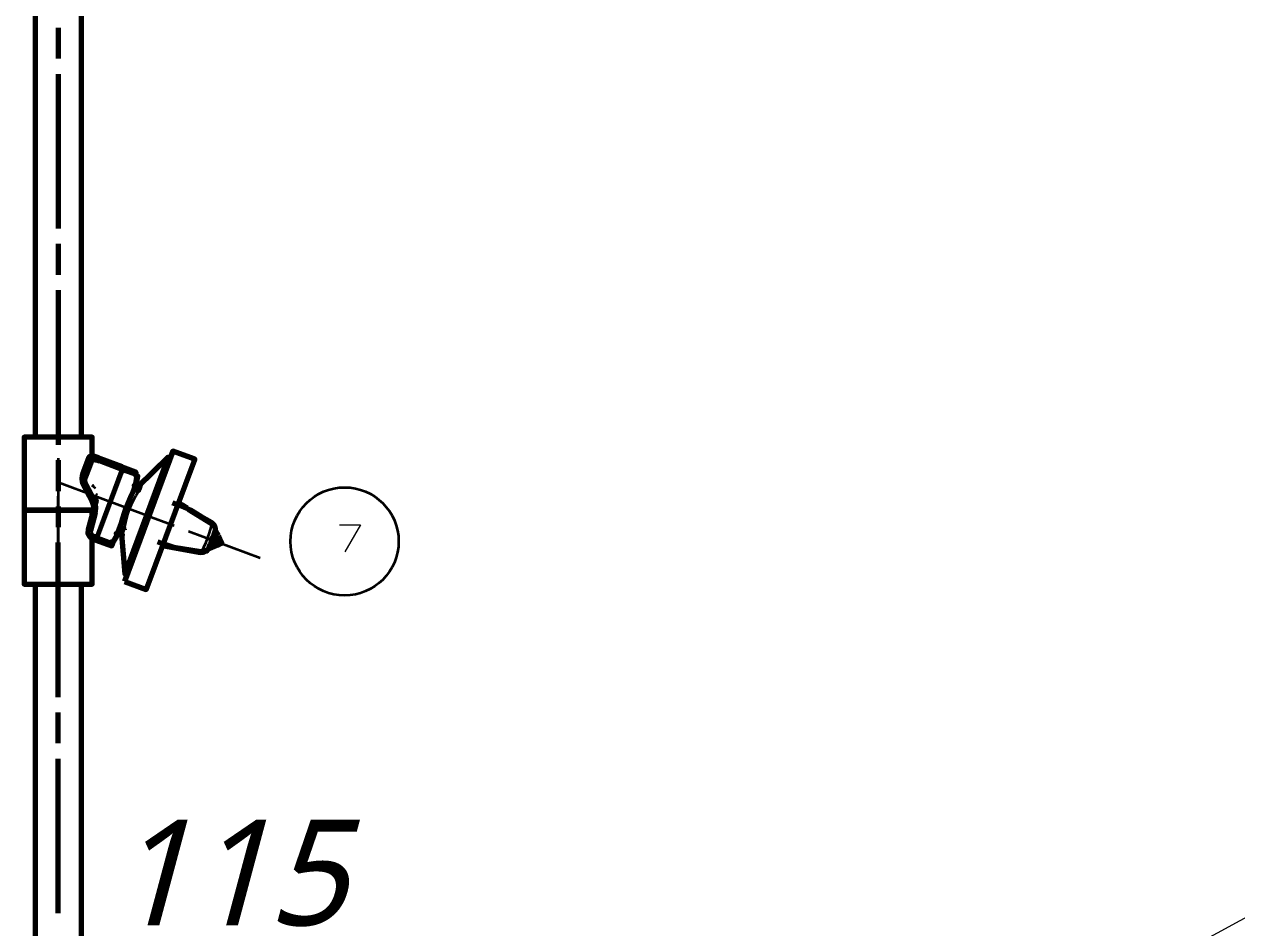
# Model space of a CAD drawing. Header units: millimetres. Extents: x 0 to 174, y 0 to 33.
# Drawn here: x 33.839 to 36.929, y 10.067 to 12.37 of the extents above; entities that cross this region are included whole.
import ezdxf

# ---------------------------------------------------------------- set-up
doc = ezdxf.new("R2010")
doc.units = ezdxf.units.MM
doc.layers.add('PDF_Geomertry', color=7, linetype='Continuous', true_color=0x405f80)
doc.layers.add('PDF_Text', color=7, linetype='Continuous')
doc.styles.add('PDF Lucida Handwriting Italic', font='')
doc.styles.get('PDF Lucida Handwriting Italic').set_extended_font_data('Lucida Handwriting', italic=True)

msp = doc.modelspace()

# ---------------------------------------------------------------- linework, layer by layer
at = {"layer": 'PDF_Geomertry', "lineweight": 70}
for points in [[(33.8661, 13.3136), (33.8661, 11.3169)], [(33.9842, 11.3169), (33.9842, 13.3136)], [(34.0118, 11.2676), (34.0118, 11.3169), (33.8386, 11.3169), (33.8386, 11.1313), (33.8386, 10.9429), (34.0118, 10.9429), (34.0118, 11.0578)], [(34.1215, 11.1882), (34.1214, 11.1865), (34.1232, 11.1835), (34.1254, 11.1821), (34.1278, 11.1817), (34.1311, 11.1826), (34.1328, 11.1868), (34.1296, 11.1857), (34.1258, 11.1868), (34.1233, 11.1894), (34.1229, 11.191), (34.1232, 11.1926), (34.1236, 11.1942), (34.1281, 11.2183), (34.1281, 11.2183), (34.1279, 11.2183), (34.1279, 11.2182), (34.1276, 11.2182), (34.125, 11.2182), (34.1231, 11.2185), (34.1239, 11.2215), (34.1239, 11.2267), (34.1219, 11.2292), (34.0885, 11.2417), (34.0331, 11.2622), (34.0276, 11.2643), (34.015, 11.269), (34.0143, 11.2672), (34.0108, 11.2579), (34.0058, 11.2444), (33.9972, 11.2218), (34.0058, 11.2444), (34.0108, 11.2579), (34.0143, 11.2672), (34.0076, 11.2683), (34.0033, 11.2658), (33.9882, 11.2251), (33.9864, 11.2185), (33.9857, 11.2115), (33.9864, 11.2047), (33.9882, 11.1981), (33.9882, 11.1981), (33.9883, 11.1983), (33.9883, 11.1986), (33.989, 11.2001), (33.99, 11.2029), (33.9972, 11.2218), (33.99, 11.2029), (33.989, 11.2001), (33.9883, 11.1986), (33.9883, 11.1983), (33.9882, 11.1981), (33.9882, 11.1981), (33.9903, 11.1933), (34.0106, 11.1549), (34.0133, 11.1482), (34.0149, 11.141), (34.015, 11.1336), (34.0137, 11.1264), (34.016, 11.1371), (34.0167, 11.1443), (34.0174, 11.1585), (34.0193, 11.1579), (34.0217, 11.1568), (34.0219, 11.1567), (34.0219, 11.1565), (34.0219, 11.1564), (34.0219, 11.1564), (34.0199, 11.1486), (34.0178, 11.1411), (34.0157, 11.1338), (34.0147, 11.1301), (34.0144, 11.1292), (34.0137, 11.1264), (34.0014, 11.0817), (34.0011, 11.0721), (34.0056, 11.0636), (34.0133, 11.0583), (34.0193, 11.0561), (34.0528, 11.0436), (34.0621, 11.0401), (34.0649, 11.0476)], [(34.0117, 11.2599), (34.0124, 11.2617)], [(34.0143, 11.2672), (34.0203, 11.2663), (34.0276, 11.2643), (34.0274, 11.2636), (34.0242, 11.2553)], [(34.0203, 11.2663), (34.02, 11.265), (34.0186, 11.2567)], [(34.0196, 11.2621), (34.0235, 11.2635), (34.0274, 11.2636), (34.0283, 11.2631), (34.0294, 11.2629)], [(34.0274, 11.2636), (34.0331, 11.2622)], [(34.0951, 10.9694), (34.1504, 11.1179), (34.2057, 11.2663)], [(34.2111, 11.2643), (34.2057, 11.2663), (34.1279, 11.1906)], [(34.0168, 11.1926), (34.0165, 11.1924), (34.0131, 11.1882)], [(34.0646, 11.0478), (34.0626, 11.0497), (34.0607, 11.051), (34.059, 11.0476), (34.0558, 11.0442), (34.0538, 11.0435), (34.0528, 11.0436), (34.0561, 11.0431), (34.0594, 11.0436), (34.0624, 11.0453), (34.0646, 11.0478), (34.0769, 11.069), (34.0796, 11.0713), (34.0832, 11.0717), (34.0862, 11.0697), (34.0878, 11.0664), (34.0889, 11.0688), (34.0872, 11.0721), (34.0838, 11.0739), (34.08, 11.0732), (34.0776, 11.0704), (34.0826, 11.0836), (34.0899, 11.1101), (34.0986, 11.1372), (34.1097, 11.1633), (34.1215, 11.1882), (34.1232, 11.1926), (34.1186, 11.1943), (34.12, 11.1942), (34.1236, 11.1942), (34.1242, 11.191), (34.1267, 11.1885), (34.1303, 11.1879), (34.1335, 11.1893), (34.1349, 11.1969), (34.135, 11.1975)], [(34.1251, 11.2026), (34.1251, 11.2008), (34.125, 11.2008), (34.1249, 11.2), (34.1235, 11.1932)], [(34.0249, 11.1668), (34.024, 11.1669), (34.0192, 11.1683)], [(34.0118, 11.1194), (34.0118, 11.1313), (33.8386, 11.1313), (34.0118, 11.1313)], [(34.0986, 11.1372), (34.1068, 11.1342)], [(34.2567, 11.134), (34.3158, 11.0976), (34.3161, 11.0989), (34.3161, 11.0993), (34.316, 11.0996), (34.316, 11.0997), (34.289, 11.1154), (34.2624, 11.1311), (34.2567, 11.134), (34.2364, 11.1421), (34.2163, 11.1501)], [(34.2542, 11.136), (34.2383, 11.1453), (34.2354, 11.1469)], [(34.3158, 11.0976), (34.3172, 11.0968), (34.3178, 11.0979), (34.3178, 11.0982), (34.3178, 11.0983), (34.3178, 11.0985), (34.3178, 11.0985), (34.3226, 11.0931), (34.3247, 11.0885), (34.3256, 11.0822), (34.3243, 11.0761), (34.3217, 11.0693), (34.3189, 11.0615), (34.3181, 11.0604), (34.3157, 11.0581), (34.315, 11.0569), (34.3147, 11.0564), (34.3146, 11.0551), (34.3149, 11.0518), (34.3147, 11.0503), (34.3132, 11.0464), (34.3118, 11.0426), (34.3093, 11.0357), (34.3065, 11.0311), (34.3019, 11.0274), (34.2976, 11.0256), (34.2904, 11.0249), (34.29, 11.0236), (34.2899, 11.0232), (34.2897, 11.0231), (34.2897, 11.0231), (34.2875, 11.0233)], [(34.316, 11.0996), (34.3178, 11.0985)], [(34.3171, 11.0968), (34.3201, 11.0942), (34.3225, 11.091), (34.3242, 11.0874), (34.3251, 11.0835), (34.3251, 11.0796), (34.3243, 11.0761)], [(34.0772, 11.0689), (34.076, 11.0674)], [(34.0774, 11.0696), (34.0771, 11.0689), (34.0771, 11.0689), (34.0771, 11.0688), (34.0771, 11.0688), (34.0772, 11.0688)], [(34.0826, 11.0836), (34.0833, 11.0849), (34.0847, 11.0857), (34.0883, 11.086), (34.0918, 11.0843), (34.0929, 11.0831), (34.0936, 11.0815)], [(34.0865, 11.0694), (34.0951, 10.9694), (34.1006, 10.9675)], [(34.0869, 11.065), (34.0878, 11.0664)], [(34.3254, 11.0815), (34.3304, 11.071), (34.3326, 11.0664), (34.3349, 11.0618), (34.3369, 11.0575), (34.3388, 11.0539), (34.3422, 11.0464), (34.3347, 11.0432), (34.3329, 11.0424), (34.3172, 11.0356), (34.3067, 11.031)], [(34.1957, 11.0403), (34.2171, 11.0364), (34.2264, 11.0347), (34.2201, 11.0363), (34.1997, 11.0433), (34.1792, 11.0504)], [(34.2264, 11.0347), (34.2875, 11.0235), (34.2876, 11.0235), (34.2879, 11.0236), (34.2882, 11.0239), (34.2888, 11.025), (34.2201, 11.0363)], [(34.3064, 11.0306), (34.3093, 11.0357), (34.3074, 11.0319), (34.3046, 11.0286), (34.3014, 11.0261), (34.2976, 11.0243), (34.2936, 11.0233), (34.2897, 11.0232)], [(34.3144, 11.0499), (34.3225, 11.0468), (34.3269, 11.044), (34.3308, 11.0428), (34.3343, 11.0431), (34.3347, 11.0432)], [(34.319, 11.0621), (34.3269, 11.0592), (34.3322, 11.0583), (34.336, 11.0567), (34.3385, 11.0543), (34.3388, 11.0539)], [(34.3269, 11.0592), (34.329, 11.0575), (34.33, 11.0547), (34.3296, 11.0515)], [(34.2888, 11.025), (34.2904, 11.0249)], [(33.8661, 10.9429), (33.8661, 9.2933)], [(33.9842, 9.2933), (33.9842, 10.9429)]]:
    msp.add_lwpolyline(points, dxfattribs=at)
at = {"layer": 'PDF_Geomertry', "color": 3, "lineweight": 70}
for points in [[(33.9251, 12.3608), (33.9251, 12.2822)], [(33.9251, 12.2428), (33.9251, 11.849)], [(33.9251, 11.8097), (33.9251, 11.731)], [(33.9251, 11.6917), (33.9251, 11.2979)], [(33.9251, 11.2585), (33.9251, 11.1799)], [(33.9251, 11.1404), (33.9251, 11.1313), (33.9251, 11.0882)], [(33.9251, 10.6551), (33.9251, 11.0489)], [(33.9251, 10.5371), (33.9251, 10.6158)], [(33.9251, 10.104), (33.9251, 10.4976)]]:
    msp.add_lwpolyline(points, dxfattribs=at)
at = {"layer": 'PDF_Geomertry', "color": 18, "lineweight": 35, "true_color": 0x260000}
for points in [[(33.9251, 12.3608), (33.9251, 12.2822)], [(33.9251, 12.2428), (33.9251, 11.849)], [(33.9251, 11.8097), (33.9251, 11.731)], [(33.9251, 11.6917), (33.9251, 11.2979)], [(33.9251, 11.3028), (33.9251, 11.445)], [(33.9251, 11.2635), (33.9251, 11.1847)], [(33.9251, 11.2064), (33.9251, 11.2592), (33.9251, 11.1158)], [(33.9251, 11.2585), (33.9251, 11.1799)], [(34.1097, 11.1331), (33.9274, 11.201)], [(33.9251, 11.0882), (33.9251, 11.1669)], [(33.9251, 11.1454), (33.9251, 11.0032), (33.9251, 11.1404)], [(34.1467, 11.1193), (34.2204, 11.0918)], [(33.9251, 11.0764), (33.9251, 10.9978)], [(34.2574, 11.0781), (34.4397, 11.0101)], [(33.9251, 10.6551), (33.9251, 11.0489)], [(33.9251, 10.9583), (33.9251, 10.815)], [(33.9251, 10.5371), (33.9251, 10.6158)], [(33.9251, 10.104), (33.9251, 10.4976)]]:
    msp.add_lwpolyline(points, dxfattribs=at)
at = {"layer": 'PDF_Geomertry', "lineweight": 70}
for points in [[(34.094, 10.9499), (34.1493, 10.9292), (34.2731, 11.2613), (34.2176, 11.2819)], [(34.0108, 11.2579), (34.0076, 11.2683), (34.005, 11.2678), (34.0033, 11.2658), (34.0035, 11.2657)], [(34.085, 11.2326), (34.0885, 11.2417), (34.0893, 11.2411), (34.0904, 11.2392), (34.0906, 11.2344), (34.0896, 11.2308)], [(34.0272, 11.0635), (34.0267, 11.0619), (34.0235, 11.0575), (34.0213, 11.0561), (34.0203, 11.056), (34.0193, 11.0561), (34.0196, 11.0568), (34.0226, 11.0651)], [(34.0769, 11.0689), (34.0769, 11.069), (34.0769, 11.069), (34.0769, 11.0692), (34.0761, 11.07), (34.0731, 11.0722), (34.0764, 11.071), (34.0776, 11.0704)]]:
    msp.add_lwpolyline(points, close=True, dxfattribs=at)
at = {"layer": 'PDF_Geomertry', "lineweight": 35}
for points in [[(33.9882, 11.2251), (33.9889, 11.2249), (33.9972, 11.2218), (33.9972, 11.2217), (34.0058, 11.2444), (34.0108, 11.2579), (34.0186, 11.2567), (34.0242, 11.2553), (34.0297, 11.2532)], [(34.0108, 11.2579), (34.0108, 11.2579)], [(34.0113, 11.259), (34.0176, 11.2567), (34.0196, 11.256), (34.02, 11.2558), (34.0203, 11.2557)], [(34.0133, 11.0583), (34.0137, 11.0596), (34.0167, 11.0674), (34.0226, 11.0651), (34.085, 11.2326), (34.0297, 11.2532), (34.0331, 11.2622)], [(33.9989, 11.1979), (33.9961, 11.2056), (33.9956, 11.2138), (33.9972, 11.2217)], [(34.0106, 11.1549), (34.0113, 11.1553), (34.0192, 11.1594), (33.9989, 11.1979), (33.9914, 11.194), (33.9903, 11.1933)], [(34.1328, 11.1868), (34.1335, 11.1893)], [(34.0231, 11.1239), (34.0249, 11.136), (34.0235, 11.1481), (34.0192, 11.1594)], [(34.1558, 11.1158), (34.1504, 11.1179), (34.1068, 11.1342), (34.1143, 11.1513), (34.1232, 11.1676), (34.1312, 11.1825)], [(34.0889, 11.0688), (34.0936, 11.0815), (34.0994, 11.1086), (34.1028, 11.1215), (34.1068, 11.1342)], [(34.2297, 11.145), (34.2542, 11.136)], [(34.231, 11.1486), (34.2354, 11.1469)], [(34.0137, 11.1264), (34.014, 11.1264), (34.0144, 11.1263), (34.0164, 11.1257), (34.0231, 11.1239), (34.0107, 11.079), (34.0021, 11.0815), (34.0014, 11.0817)], [(34.3171, 11.0968), (34.3101, 11.0732), (34.3004, 11.0472), (34.2904, 11.0249)], [(34.0107, 11.079), (34.0104, 11.0774), (34.0104, 11.0756), (34.0108, 11.0735), (34.0114, 11.0721), (34.0125, 11.0704), (34.0136, 11.0693), (34.0153, 11.0681), (34.0167, 11.0674)], [(34.3215, 11.0686), (34.3222, 11.0671), (34.3211, 11.0675)], [(34.3304, 11.071), (34.3293, 11.0706), (34.3222, 11.0671), (34.3322, 11.0583)], [(34.1957, 11.0403), (34.1913, 11.0419)], [(34.2171, 11.0364), (34.1926, 11.0454)], [(34.3121, 11.0432), (34.3136, 11.0439), (34.3125, 11.0443)], [(34.3269, 11.044), (34.3136, 11.0439), (34.3172, 11.0356)], [(34.3147, 11.0564), (34.3293, 11.051), (34.3326, 11.0482), (34.3338, 11.046), (34.3343, 11.0431)], [(34.315, 11.0569), (34.3296, 11.0515), (34.3338, 11.0514), (34.3385, 11.0543)], [(34.3293, 11.051), (34.3276, 11.0482), (34.3251, 11.0468), (34.3225, 11.0468)]]:
    msp.add_lwpolyline(points, dxfattribs=at)
msp.add_lwpolyline([(34.0272, 11.0635), (34.0607, 11.051), (34.0731, 11.0722), (34.1186, 11.1943), (34.1231, 11.2185), (34.0896, 11.2308)], close=True, dxfattribs=at)
at = {"layer": 'PDF_Geomertry', "color": 18, "lineweight": 13, "true_color": 0x260000}
msp.add_lwpolyline([(34.6422, 11.0943), (34.6956, 11.0943), (34.6556, 11.0254)], dxfattribs=at)
at = {"layer": 'PDF_Geomertry', "color": 7, "lineweight": 13}
msp.add_lwpolyline([(35.0129, 9.0386), (38.2186, 10.7822), (39.4192, 9.0608)], dxfattribs=at)
at = {"layer": 'PDF_Geomertry', "color": 18, "lineweight": 35, "true_color": 0x260000}
msp.add_circle((34.6552, 11.0516), 0.1378, dxfattribs=at)

# ---------------------------------------------------------------- texts
at = {"layer": 'PDF_Text', "insert": (34.0585, 10.0697), "char_height": 0.26906, "attachment_point": 7, "style": 'PDF Lucida Handwriting Italic'}
msp.add_mtext('115', dxfattribs=at)

doc.saveas('drawing.dxf')
